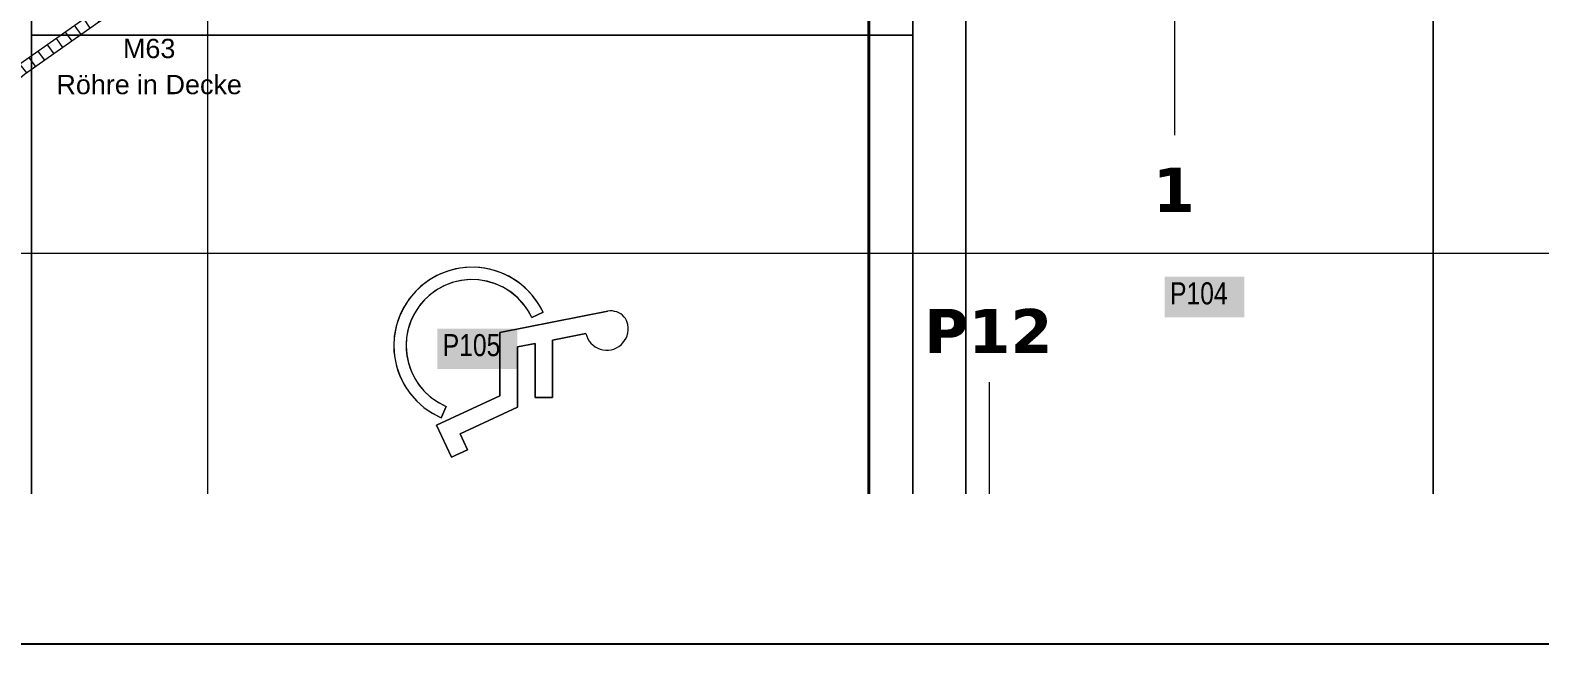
# Model space of a CAD drawing. Extents: x -882 to 613, y -179 to 707.
# Drawn here: x 5.4 to 176.6, y -174.5 to -104.9 of the extents above; entities that cross this region are included whole.
import ezdxf
from ezdxf.lldxf.tags import DXFTag

# ---------------------------------------------------------------- set-up
doc = ezdxf.new("R2010")
doc.units = 0
doc.layers.get('0').update_dxf_attribs({"lineweight": 13})
for name, color, linetype, lineweight, true_color in [('A-____-MATC-OTLN', 7, 'Strichpunkt - Mittel', 40, 0x0080ff), ('EL01_WAN_Röhre Decke', 1, 'Continuous', 13, 0xff0000), ('EL01_WAN_Röhre Decke Typ', 1, 'Continuous', 13, 0xff0000), ('S-GRID-____-IDEN', 7, 'Continuous', 9, 0x5555aa)]:
    doc.layers.add(name, color=color, linetype=linetype, lineweight=lineweight, true_color=true_color)
for name, color, linetype, lineweight in [('C-PRKG-____-IDEN', 7, 'Continuous', 5), ('C-PRKG-____-OTLN', 7, 'Continuous', 9), ('S-GRID-____-OTLN', 7, 'Continuous', 5)]:
    doc.layers.add(name, color=color, linetype=linetype, lineweight=lineweight)
doc.styles.get("Standard").update_dxf_attribs({"font": 'arial.ttf'})
tags = doc.linetypes.add('_Rasterlinie_', pattern=[0.375, 0.2, -0.05, 0.075, -0.05]).pattern_tags.tags
tags[10:11] = [DXFTag(74, 4), DXFTag(75, 0), DXFTag(340, '0'), DXFTag(46, 1.0), DXFTag(50, 0.0), DXFTag(44, 0.0), DXFTag(45, 0.0)]
tags[8:9] = [DXFTag(74, 4), DXFTag(75, 0), DXFTag(340, '0'), DXFTag(46, 1.0), DXFTag(50, 0.0), DXFTag(44, 0.0), DXFTag(45, 0.0)]
tags[6:7] = [DXFTag(74, 4), DXFTag(75, 0), DXFTag(340, '0'), DXFTag(46, 1.0), DXFTag(50, 0.0), DXFTag(44, 0.0), DXFTag(45, 0.0)]
tags[4:5] = [DXFTag(74, 4), DXFTag(75, 0), DXFTag(340, '0'), DXFTag(46, 1.0), DXFTag(50, 0.0), DXFTag(44, 0.0), DXFTag(45, 0.0)]
tags = doc.linetypes.add('Strichpunkt - Mittel', pattern=[0.35, 0.15, -0.1, 0, -0.1]).pattern_tags.tags
tags[10:11] = [DXFTag(74, 4), DXFTag(75, 0), DXFTag(340, '0'), DXFTag(46, 1.0), DXFTag(50, 0.0), DXFTag(44, 0.0), DXFTag(45, 0.0)]
tags[8:9] = [DXFTag(74, 4), DXFTag(75, 0), DXFTag(340, '0'), DXFTag(46, 1.0), DXFTag(50, 0.0), DXFTag(44, 0.0), DXFTag(45, 0.0)]
tags[6:7] = [DXFTag(74, 4), DXFTag(75, 0), DXFTag(340, '0'), DXFTag(46, 1.0), DXFTag(50, 0.0), DXFTag(44, 0.0), DXFTag(45, 0.0)]
tags[4:5] = [DXFTag(74, 4), DXFTag(75, 0), DXFTag(340, '0'), DXFTag(46, 1.0), DXFTag(50, 0.0), DXFTag(44, 0.0), DXFTag(45, 0.0)]

# ---------------------------------------------------------------- blocks, each defined once
blk = doc.blocks.new('Referenz-A0UJ2IESXE', base_point=(-902.38, -164.15))
at = {"layer": 'A-____-MATC-OTLN', "color": 0, "linetype": 'Strichpunkt - Mittel', "ltscale": 0.4}
blk.add_line((100.49, 702.41), (100.49, -157.46), dxfattribs=at)
at = {"layer": 'C-PRKG-____-IDEN', "color": 7, "linetype": 'Continuous', "ltscale": 0.13, "true_color": 0xffffff}
for points in [[(134.03, -137.47), (143.1, -137.47), (134.03, -132.87)], [(143.1, -137.47), (134.03, -132.87), (143.1, -132.87)], [(51.53, -143.34), (60.6, -143.34), (51.53, -138.74)], [(60.6, -143.34), (51.53, -138.74), (60.6, -138.74)]]:
    blk.add_solid(points, dxfattribs=at)
at = {"layer": 'C-PRKG-____-OTLN', "color": 0, "linetype": 'Continuous', "ltscale": 0.13}
for p, q in [((5.49, -105.49), (5.49, -35.1)), ((5.49, -35.1), (5.49, -105.49)), ((5.49, -105.49), (5.49, -35.1)), ((105.49, -105.49), (105.49, -84.81)), ((105.49, -105.49), (105.49, -84.81)), ((105.49, -84.81), (105.49, -105.49)), ((111.49, -157.46), (111.49, -84.82)), ((111.49, -84.82), (111.49, -157.46)), ((111.49, -157.46), (111.49, -84.82)), ((164.49, -157.46), (164.49, -84.82)), ((164.49, -157.46), (164.49, -84.82)), ((164.49, -84.82), (164.49, -157.46)), ((5.49, -157.46), (5.49, -105.49)), ((105.49, -105.49), (5.49, -105.49)), ((105.49, -105.49), (5.49, -105.49)), ((5.49, -105.49), (5.49, -157.46)), ((5.49, -157.46), (5.49, -105.49)), ((5.49, -105.49), (105.49, -105.49)), ((5.49, -105.49), (5.49, -105.49)), ((105.49, -105.49), (5.49, -105.49)), ((5.49, -105.49), (105.49, -105.49)), ((105.49, -105.49), (5.49, -105.49)), ((5.49, -105.49), (5.49, -105.49)), ((105.49, -157.46), (105.49, -105.49)), ((105.49, -157.46), (105.49, -105.49)), ((105.49, -105.49), (105.49, -157.46)), ((105.49, -105.49), (105.49, -105.49)), ((105.49, -105.49), (105.49, -105.49)), ((54.71, -131.82), (53.6, -131.99)), ((55.23, -131.79), (54.09, -131.9)), ((55.83, -131.8), (54.71, -131.82)), ((56.38, -131.84), (55.23, -131.79)), ((56.94, -131.91), (55.83, -131.8)), ((57.51, -132.02), (56.38, -131.84)), ((50.52, -133.31), (49.63, -133.99)), ((50.88, -133.08), (49.94, -133.73)), ((51.49, -132.74), (50.52, -133.31)), ((51.9, -132.55), (50.88, -133.08)), ((52.52, -132.3), (51.49, -132.74)), ((52.97, -132.15), (51.9, -132.55)), ((53.21, -133.54), (52.28, -133.91)), ((53.37, -133.5), (52.46, -133.83)), ((53.6, -131.99), (52.52, -132.3)), ((54.09, -131.9), (52.97, -132.15)), ((54.19, -133.3), (53.21, -133.54)), ((54.31, -133.28), (53.37, -133.5)), ((55.18, -133.2), (54.19, -133.3)), ((55.27, -133.19), (54.31, -133.28)), ((56.19, -133.22), (55.18, -133.2)), ((56.24, -133.23), (55.27, -133.19)), ((57.18, -133.38), (56.19, -133.22)), ((57.19, -133.39), (56.24, -133.23)), ((58.04, -132.16), (56.94, -131.91)), ((58.14, -133.67), (57.18, -133.38)), ((58.11, -133.67), (57.19, -133.39)), ((58.6, -132.35), (57.51, -132.02)), ((59.09, -132.55), (58.04, -132.16)), ((59.65, -132.82), (58.6, -132.35)), ((60.08, -133.07), (59.09, -132.55)), ((60.62, -133.42), (59.65, -132.82)), ((61, -133.71), (60.08, -133.07)), ((61.51, -134.14), (60.62, -133.42)), ((48.6, -135.06), (48.15, -135.66)), ((49.09, -134.5), (48.35, -135.38)), ((49.09, -134.5), (48.6, -135.06)), ((49.94, -133.73), (49.09, -134.5)), ((49.63, -133.99), (49.09, -134.5)), ((50.81, -134.83), (50.1, -135.48)), ((50.6, -135), (50.1, -135.48)), ((51.4, -134.4), (50.6, -135)), ((51.61, -134.28), (50.81, -134.83)), ((52.28, -133.91), (51.4, -134.4)), ((52.46, -133.83), (51.61, -134.28)), ((58.99, -134.06), (58.11, -133.67)), ((59.05, -134.09), (58.14, -133.67)), ((59.82, -134.57), (58.99, -134.06)), ((59.9, -134.62), (59.05, -134.09)), ((60.57, -135.17), (59.82, -134.57)), ((60.67, -135.27), (59.9, -134.62)), ((61.23, -135.87), (60.57, -135.17)), ((61.14, -135.77), (60.67, -135.27)), ((61.84, -134.46), (61, -133.71)), ((62.31, -134.97), (61.51, -134.14)), ((62.34, -135.01), (61.84, -134.46)), ((62.98, -135.9), (62.31, -134.97)), ((62.79, -135.61), (62.34, -135.01)), ((47.41, -136.96), (47.13, -137.65)), ((47.73, -136.34), (47.23, -137.37)), ((47.75, -136.3), (47.41, -136.96)), ((48.35, -135.38), (47.73, -136.34)), ((48.15, -135.66), (47.75, -136.3)), ((49.24, -136.55), (48.88, -137.14)), ((49.47, -136.21), (48.95, -137.02)), ((49.64, -135.99), (49.24, -136.55)), ((50.1, -135.48), (49.47, -136.21)), ((50.1, -135.48), (49.64, -135.99)), ((70.89, -136.78), (58.62, -139.17)), ((58.62, -139.17), (70.89, -136.78)), ((61.57, -136.31), (61.14, -135.77)), ((61.8, -136.65), (61.23, -135.87)), ((61.95, -136.89), (61.57, -136.31)), ((62.27, -137.5), (61.8, -136.65)), ((62.27, -137.5), (61.95, -136.89)), ((62.27, -137.5), (63.54, -136.9)), ((63.54, -136.9), (62.27, -137.5)), ((63.19, -136.24), (62.79, -135.61)), ((63.54, -136.9), (62.98, -135.9)), ((63.54, -136.9), (63.19, -136.24)), ((63.54, -136.9), (63.54, -136.9)), ((71.14, -136.75), (70.89, -136.78)), ((71.14, -136.75), (70.89, -136.78)), ((71.4, -136.75), (71.14, -136.75)), ((71.4, -136.75), (71.14, -136.75)), ((71.65, -136.79), (71.4, -136.75)), ((71.65, -136.79), (71.4, -136.75)), ((71.89, -136.85), (71.65, -136.79)), ((71.89, -136.85), (71.65, -136.79)), ((72.12, -136.95), (71.89, -136.85)), ((72.12, -136.95), (71.89, -136.85)), ((72.34, -137.08), (72.12, -136.95)), ((72.34, -137.08), (72.12, -136.95)), ((46.88, -138.46), (46.66, -139.59)), ((46.9, -138.37), (46.74, -139.1)), ((47.23, -137.37), (46.88, -138.46)), ((47.13, -137.65), (46.9, -138.37)), ((48.35, -138.41), (48.17, -139.08)), ((48.53, -137.89), (48.23, -138.81)), ((48.59, -137.77), (48.35, -138.41)), ((48.95, -137.02), (48.53, -137.89)), ((48.88, -137.14), (48.59, -137.77)), ((62.27, -137.5), (62.27, -137.5)), ((72.54, -137.23), (72.34, -137.08)), ((72.54, -137.23), (72.34, -137.08)), ((72.71, -137.41), (72.54, -137.23)), ((72.71, -137.41), (72.54, -137.23)), ((72.87, -137.61), (72.71, -137.41)), ((72.87, -137.61), (72.71, -137.41)), ((72.99, -137.83), (72.87, -137.61)), ((72.99, -137.83), (72.87, -137.61)), ((73.09, -138.06), (72.99, -137.83)), ((73.09, -138.06), (72.99, -137.83)), ((73.15, -138.3), (73.09, -138.06)), ((73.15, -138.3), (73.09, -138.06)), ((73.19, -138.62), (73.15, -138.3)), ((73.19, -138.62), (73.15, -138.3)), ((73.19, -138.93), (73.19, -138.62)), ((73.19, -138.93), (73.19, -138.62)), ((46.66, -139.59), (46.6, -140.73)), ((46.64, -139.84), (46.6, -140.58)), ((46.74, -139.1), (46.64, -139.84)), ((48.05, -139.76), (48, -140.72)), ((48.05, -139.76), (48, -140.45)), ((48.23, -138.81), (48.05, -139.76)), ((48.17, -139.08), (48.05, -139.76)), ((58.62, -139.17), (58.62, -146.37)), ((58.62, -146.37), (58.62, -139.17)), ((58.62, -139.17), (58.62, -139.17)), ((64.62, -140.04), (68.39, -139.31)), ((68.39, -139.31), (64.62, -140.04)), ((64.62, -146.56), (64.62, -140.04)), ((64.62, -140.04), (64.62, -146.56)), ((64.62, -140.04), (64.62, -140.04)), ((68.39, -139.31), (68.48, -139.61)), ((68.39, -139.31), (68.48, -139.61)), ((68.39, -139.31), (68.39, -139.31)), ((68.48, -139.61), (68.61, -139.9)), ((68.48, -139.61), (68.61, -139.9)), ((68.61, -139.9), (68.77, -140.16)), ((68.61, -139.9), (68.77, -140.16)), ((68.77, -140.16), (68.97, -140.41)), ((68.77, -140.16), (68.97, -140.41)), ((68.97, -140.41), (69.2, -140.63)), ((68.97, -140.41), (69.2, -140.63)), ((72.38, -140.59), (72.6, -140.36)), ((72.38, -140.59), (72.6, -140.36)), ((72.6, -140.36), (72.79, -140.11)), ((72.6, -140.36), (72.79, -140.11)), ((72.79, -140.11), (72.95, -139.84)), ((72.79, -140.11), (72.95, -139.84)), ((72.95, -139.84), (73.07, -139.55)), ((72.95, -139.84), (73.07, -139.55)), ((73.07, -139.55), (73.15, -139.24)), ((73.07, -139.55), (73.15, -139.24)), ((73.15, -139.24), (73.19, -138.93)), ((73.15, -139.24), (73.19, -138.93)), ((73.2, -138.77), (73.2, -138.77)), ((46.6, -140.58), (46.62, -141.33)), ((46.6, -140.68), (46.6, -140.68)), ((46.6, -140.73), (46.68, -141.88)), ((46.62, -141.33), (46.71, -142.07)), ((46.68, -141.88), (46.9, -143)), ((46.71, -142.07), (46.86, -142.8)), ((48, -140.45), (48.01, -141.14)), ((48, -140.72), (48.07, -141.69)), ((48.01, -141.14), (48.09, -141.82)), ((48.07, -141.69), (48.26, -142.63)), ((48.09, -141.82), (48.22, -142.5)), ((60.62, -140.82), (62.62, -140.43)), ((62.62, -140.43), (60.62, -140.82)), ((60.62, -147.64), (60.62, -140.82)), ((60.62, -140.82), (60.62, -147.64)), ((60.62, -140.82), (60.62, -140.82)), ((62.62, -140.43), (62.62, -146.56)), ((62.62, -146.56), (62.62, -140.43)), ((62.62, -140.43), (62.62, -140.43)), ((69.2, -140.63), (69.45, -140.81)), ((69.2, -140.63), (69.45, -140.81)), ((69.45, -140.81), (69.73, -140.97)), ((69.45, -140.81), (69.73, -140.97)), ((69.73, -140.97), (70.02, -141.08)), ((69.73, -140.97), (70.02, -141.08)), ((70.02, -141.08), (70.33, -141.16)), ((70.02, -141.08), (70.33, -141.16)), ((70.33, -141.16), (70.64, -141.2)), ((70.33, -141.16), (70.64, -141.2)), ((70.64, -141.2), (70.95, -141.19)), ((70.64, -141.2), (70.95, -141.19)), ((70.95, -141.19), (71.27, -141.15)), ((70.95, -141.19), (71.26, -141.15)), ((71.26, -141.15), (71.57, -141.06)), ((71.27, -141.15), (71.57, -141.06)), ((71.57, -141.06), (71.86, -140.94)), ((71.57, -141.06), (71.86, -140.94)), ((71.86, -140.94), (72.13, -140.78)), ((71.86, -140.94), (72.13, -140.78)), ((72.13, -140.78), (72.38, -140.59)), ((72.13, -140.78), (72.38, -140.59)), ((46.86, -142.8), (47.06, -143.52)), ((46.9, -143), (47.27, -144.08)), ((47.06, -143.52), (47.33, -144.22)), ((48.22, -142.5), (48.42, -143.16)), ((48.26, -142.63), (48.57, -143.55)), ((48.42, -143.16), (48.68, -143.8)), ((48.57, -143.55), (48.99, -144.41)), ((48.68, -143.8), (48.99, -144.41)), ((47.27, -144.08), (47.78, -145.11)), ((47.33, -144.22), (47.66, -144.89)), ((47.66, -144.89), (48.04, -145.54)), ((47.78, -145.11), (48.41, -146.06)), ((48.04, -145.54), (48.48, -146.14)), ((48.99, -144.41), (49.53, -145.22)), ((48.99, -144.41), (49.37, -144.99)), ((49.37, -144.99), (50.02, -145.8)), ((49.53, -145.22), (50.16, -145.95)), ((48.41, -146.06), (49.17, -146.93)), ((48.48, -146.14), (49.22, -146.98)), ((49.17, -146.93), (50.02, -147.69)), ((49.22, -146.98), (50.06, -147.72)), ((50.02, -145.8), (50.78, -146.5)), ((50.16, -145.95), (50.88, -146.59)), ((50.78, -146.5), (51.62, -147.09)), ((50.88, -146.59), (51.68, -147.13)), ((58.62, -146.37), (51.46, -149.7)), ((51.46, -149.7), (58.62, -146.37)), ((51.62, -147.09), (52.54, -147.57)), ((51.68, -147.13), (52.54, -147.57)), ((58.62, -146.37), (58.62, -146.37)), ((62.62, -146.56), (64.62, -146.56)), ((64.62, -146.56), (62.62, -146.56)), ((62.62, -146.56), (62.62, -146.56)), ((64.62, -146.56), (64.62, -146.56)), ((50.02, -147.69), (50.97, -148.34)), ((50.06, -147.72), (50.99, -148.35)), ((50.97, -148.34), (51.99, -148.85)), ((50.99, -148.35), (51.99, -148.85)), ((51.99, -148.85), (52.54, -147.57)), ((52.54, -147.57), (51.99, -148.85)), ((51.99, -148.85), (51.99, -148.85)), ((52.54, -147.57), (52.54, -147.57)), ((54.12, -150.67), (60.62, -147.64)), ((60.62, -147.64), (54.12, -150.67)), ((60.62, -147.64), (60.62, -147.64)), ((51.46, -149.7), (53.15, -153.33)), ((53.15, -153.33), (51.46, -149.7)), ((51.46, -149.7), (51.46, -149.7)), ((54.97, -152.48), (54.12, -150.67)), ((54.12, -150.67), (54.97, -152.48)), ((54.12, -150.67), (54.12, -150.67)), ((53.15, -153.33), (54.97, -152.48)), ((54.97, -152.48), (53.15, -153.33)), ((53.15, -153.33), (53.15, -153.33)), ((54.97, -152.48), (54.97, -152.48))]:
    blk.add_line(p, q, dxfattribs=at)
at = {"layer": 'S-GRID-____-OTLN', "color": 0, "linetype": '_Rasterlinie_', "ltscale": 0.13}
for p, q in [((25.49, -157.46), (25.49, 660.29)), ((135.19, -116.81), (135.19, 660.29)), ((-854.49, -130.21), (391.8, -130.21)), ((114.19, -157.46), (114.19, -144.81))]:
    blk.add_line(p, q, dxfattribs=at)
at = {"layer": 'C-PRKG-____-IDEN', "color": 0, "linetype": 'Continuous', "ltscale": 0.13, "char_height": 2.5, "attachment_point": 1}
for s, insert in [('{\\W0.8;\\fArial;P104}', (134.66, -133.5)), ('{\\W0.8;\\fArial;P105}', (52.16, -139.37))]:
    blk.add_mtext(s, dxfattribs=dict(at, insert=insert))
at = {"layer": 'S-GRID-____-IDEN', "color": 0, "linetype": 'Continuous', "lineweight": 5, "ltscale": 0.13, "char_height": 5, "attachment_point": 1}
for s, insert in [('{\\fVerdana|b1|i0;1}', (132.71, -120.52)), ('{\\fVerdana|b1|i0;P12}', (106.75, -136.52))]:
    blk.add_mtext(s, dxfattribs=dict(at, insert=insert))
blk = doc.blocks.new('Flexrohr-A0UJ2IIOXE', base_point=(-45.88, -157.46))
at = {"color": 0, "linetype": 'ByBlock', "lineweight": -2, "ltscale": 0.13}
for p, q in [((88.66, -77.04), (82.88, -77.4)), ((94.45, -76.92), (88.66, -77.04)), ((90.66, -77.03), (90.69, -78.22)), ((91.92, -77.01), (91.95, -78.19)), ((93.19, -76.98), (93.2, -78.17)), ((94.45, -76.94), (94.45, -76.92)), ((94.45, -77), (94.45, -76.94)), ((94.45, -77.1), (94.45, -77)), ((77.11, -78.01), (71.36, -78.86)), ((73.04, -78.65), (73.22, -79.82)), ((74.29, -78.46), (74.46, -79.63)), ((75.54, -78.28), (75.7, -79.45)), ((76.79, -78.09), (76.94, -79.27)), ((82.88, -77.4), (77.11, -78.01)), ((82.98, -78.66), (77.26, -79.26)), ((78.05, -77.95), (78.19, -79.12)), ((79.3, -77.81), (79.43, -78.99)), ((80.56, -77.68), (80.68, -78.86)), ((81.82, -77.55), (81.93, -78.73)), ((88.72, -78.3), (82.98, -78.66)), ((83.08, -77.43), (83.18, -78.61)), ((84.34, -77.35), (84.43, -78.53)), ((85.6, -77.27), (85.68, -78.45)), ((86.87, -77.19), (86.93, -78.37)), ((88.13, -77.11), (88.18, -78.29)), ((94.45, -78.18), (88.72, -78.3)), ((89.39, -77.06), (89.44, -78.24)), ((94.45, -77.23), (94.45, -77.1)), ((94.45, -77.38), (94.45, -77.23)), ((94.45, -77.55), (94.45, -77.38)), ((94.45, -77.55), (94.45, -77.71)), ((94.45, -77.71), (94.45, -77.86)), ((94.45, -77.86), (94.45, -77.99)), ((94.45, -77.99), (94.45, -78.09)), ((94.45, -78.09), (94.45, -78.16)), ((94.45, -78.16), (94.45, -78.18)), ((65.65, -79.95), (59.98, -81.29)), ((64.34, -80.3), (64.6, -81.45)), ((65.57, -80.01), (65.82, -81.17)), ((71.36, -78.86), (65.65, -79.95)), ((71.57, -80.1), (65.92, -81.18)), ((66.81, -79.77), (67.05, -80.93)), ((68.06, -79.53), (68.28, -80.69)), ((69.3, -79.29), (69.51, -80.45)), ((70.54, -79.05), (70.75, -80.22)), ((77.26, -79.26), (71.57, -80.1)), ((71.79, -78.83), (71.98, -80)), ((59.98, -81.29), (49.96, -84.3)), ((58.21, -81.86), (58.54, -83)), ((59.42, -81.5), (59.74, -82.64)), ((65.92, -81.18), (60.32, -82.5)), ((60.64, -81.17), (60.95, -82.32)), ((61.87, -80.88), (62.17, -82.03)), ((63.11, -80.59), (63.39, -81.74)), ((60.32, -82.5), (50.36, -85.5)), ((52.16, -83.68), (52.52, -84.81)), ((53.37, -83.32), (53.73, -84.45)), ((54.58, -82.95), (54.93, -84.09)), ((55.79, -82.59), (56.13, -83.72)), ((57, -82.23), (57.33, -83.36)), ((49.96, -84.3), (40.14, -88.05)), ((50.36, -85.5), (40.63, -89.21)), ((47.38, -85.33), (47.78, -86.44)), ((48.56, -84.88), (48.95, -85.99)), ((49.74, -84.43), (50.13, -85.55)), ((50.95, -84.05), (51.32, -85.17)), ((42.65, -87.13), (43.09, -88.23)), ((43.83, -86.68), (44.26, -87.78)), ((45.01, -86.23), (45.44, -87.34)), ((46.2, -85.78), (46.61, -86.89)), ((40.14, -88.05), (30.6, -92.45)), ((39.14, -88.55), (39.6, -89.64)), ((40.29, -88.03), (40.75, -89.13)), ((41.47, -87.58), (41.92, -88.68)), ((40.63, -89.21), (31.16, -93.58)), ((34.54, -90.67), (35.04, -91.75)), ((35.69, -90.14), (36.18, -91.22)), ((36.84, -89.61), (37.32, -90.7)), ((37.99, -89.08), (38.46, -90.17)), ((30.6, -92.45), (21.36, -97.45)), ((31.1, -92.26), (31.63, -93.32)), ((32.25, -91.73), (32.77, -92.8)), ((33.4, -91.2), (33.9, -92.27)), ((31.16, -93.58), (21.99, -98.54)), ((27.75, -94.04), (28.3, -95.09)), ((28.86, -93.44), (29.4, -94.49)), ((29.97, -92.84), (30.51, -93.89)), ((24.41, -95.84), (24.98, -96.88)), ((25.52, -95.24), (26.09, -96.28)), ((26.63, -94.64), (27.19, -95.68)), ((21.36, -97.45), (12.46, -102.97)), ((22.19, -97.05), (22.78, -98.07)), ((23.3, -96.44), (23.88, -97.48)), ((21.99, -98.54), (13.16, -104.02)), ((18.94, -99), (19.55, -100.01)), ((20.01, -98.33), (20.61, -99.35)), ((21.08, -97.67), (21.68, -98.69)), ((15.71, -101), (16.35, -102)), ((16.79, -100.33), (17.41, -101.34)), ((17.86, -99.67), (18.48, -100.68)), ((13.57, -102.33), (14.21, -103.33)), ((14.64, -101.67), (15.28, -102.66)), ((12.46, -102.97), (3.93, -108.97)), ((13.16, -104.02), (4.71, -109.95)), ((10.42, -104.45), (11.09, -105.43)), ((11.46, -103.73), (12.12, -104.71)), ((12.49, -103), (13.15, -103.99)), ((8.35, -105.91), (9.04, -106.87)), ((9.38, -105.18), (10.07, -106.15)), ((6.27, -107.37), (6.99, -108.31)), ((7.31, -106.64), (8.02, -107.59)), ((3.93, -108.97), (-16.08, -125.89)), ((4.2, -108.82), (4.94, -109.75)), ((5.24, -108.1), (5.97, -109.03)), ((4.71, -109.95), (-15.22, -126.82)), ((1.29, -111.25), (2.04, -112.16)), ((2.26, -110.43), (3, -111.35)), ((3.22, -109.62), (3.96, -110.54)), ((-0.64, -112.88), (0.12, -113.79)), ((0.33, -112.06), (1.08, -112.98)), ((-2.56, -114.51), (-1.8, -115.41)), ((-1.6, -113.69), (-0.84, -114.6)), ((-4.49, -116.14), (-3.72, -117.04)), ((-3.53, -115.32), (-2.76, -116.23)), ((-6.42, -117.77), (-5.64, -118.66)), ((-5.45, -116.95), (-4.68, -117.85)), ((-8.34, -119.4), (-7.56, -120.29)), ((-7.38, -118.58), (-6.6, -119.48)), ((-10.27, -121.03), (-9.48, -121.91)), ((-9.31, -120.21), (-8.52, -121.1)), ((-12.2, -122.66), (-11.4, -123.54)), ((-11.23, -121.84), (-10.44, -122.73)), ((-14.12, -124.29), (-13.32, -125.16)), ((-13.16, -123.47), (-12.36, -124.35)), ((-16.08, -125.89), (-34.35, -144.56)), ((-16.05, -125.92), (-15.25, -126.79)), ((-15.09, -125.1), (-14.28, -125.97)), ((-15.22, -126.82), (-33.43, -145.42)), ((-17.82, -127.72), (-17.01, -128.59)), ((-16.93, -126.82), (-16.13, -127.69)), ((-19.58, -129.53), (-18.76, -130.38)), ((-18.7, -128.62), (-17.89, -129.48)), ((-21.35, -131.33), (-20.52, -132.18)), ((-20.47, -130.43), (-19.64, -131.28)), ((-23.11, -133.13), (-22.28, -133.98)), ((-22.23, -132.23), (-21.4, -133.08)), ((-24.88, -134.94), (-24.04, -135.78)), ((-24, -134.04), (-23.16, -134.88)), ((-26.65, -136.74), (-25.8, -137.58)), ((-25.76, -135.84), (-24.92, -136.68)), ((-28.41, -138.55), (-27.56, -139.37)), ((-27.53, -137.64), (-26.68, -138.47)), ((-30.18, -140.35), (-29.32, -141.17)), ((-29.29, -139.45), (-28.44, -140.27)), ((-31.06, -141.25), (-30.2, -142.07)), ((-32.82, -143.05), (-31.96, -143.87)), ((-31.94, -142.15), (-31.08, -142.97)), ((-34.35, -144.56), (-45.88, -157.46)), ((-33.43, -145.42), (-44.19, -157.46)), ((-34.58, -144.87), (-33.71, -145.68)), ((-33.71, -143.96), (-32.84, -144.77)), ((-36.26, -146.75), (-35.39, -147.56)), ((-35.42, -145.81), (-34.55, -146.62)), ((-37.94, -148.63), (-37.07, -149.43)), ((-37.1, -147.69), (-36.23, -148.5)), ((-39.62, -150.51), (-38.75, -151.31)), ((-38.78, -149.57), (-37.91, -150.37)), ((-41.3, -152.39), (-40.43, -153.19)), ((-40.46, -151.45), (-39.59, -152.25)), ((-42.14, -153.33), (-41.27, -154.13)), ((-43.82, -155.21), (-42.94, -156.01)), ((-42.98, -154.27), (-42.1, -155.07)), ((-45.5, -157.09), (-45.09, -157.46)), ((-44.66, -156.15), (-43.78, -156.95))]:
    blk.add_line(p, q, dxfattribs=at)
blk = doc.blocks.new('MText-A0UJ2IKWXE', base_point=(8.33, -112.17))
at = {"color": 0, "linetype": 'ByBlock', "lineweight": -2, "ltscale": 0.13, "char_height": 2.1875, "attachment_point": 1}
for s, insert in [('{\\fArial;M63}', (15.88, -105.9)), ('{\\fArial;Röhre}', (8.33, -109.99)), ('{\\fArial;in}', (17.45, -109.99)), ('{\\fArial;Decke}', (20.71, -109.99))]:
    blk.add_mtext(s, dxfattribs=dict(at, insert=insert))

msp = doc.modelspace()

# ---------------------------------------------------------------- linework, layer by layer
at = {"color": 0, "linetype": 'ByBlock', "lineweight": -2, "ltscale": 0.13}
msp.add_line((-882.42, -174.47), (607.58, -174.47), dxfattribs=at)

# ---------------------------------------------------------------- block references
at = {"color": 9, "lineweight": 25, "ltscale": 0.25, "true_color": 0xc0c0c0}
msp.add_blockref('Referenz-A0UJ2IESXE', (-902.38, -164.15), dxfattribs=at)
at = {"layer": 'EL01_WAN_Röhre Decke', "color": 1, "ltscale": 0.13, "true_color": 0xff0000}
msp.add_blockref('Flexrohr-A0UJ2IIOXE', (-45.88, -157.46), dxfattribs=at)
at = {"layer": 'EL01_WAN_Röhre Decke Typ', "color": 1, "ltscale": 0.13, "true_color": 0xff0000}
msp.add_blockref('MText-A0UJ2IKWXE', (8.33, -112.17), dxfattribs=at)

doc.saveas('drawing.dxf')
